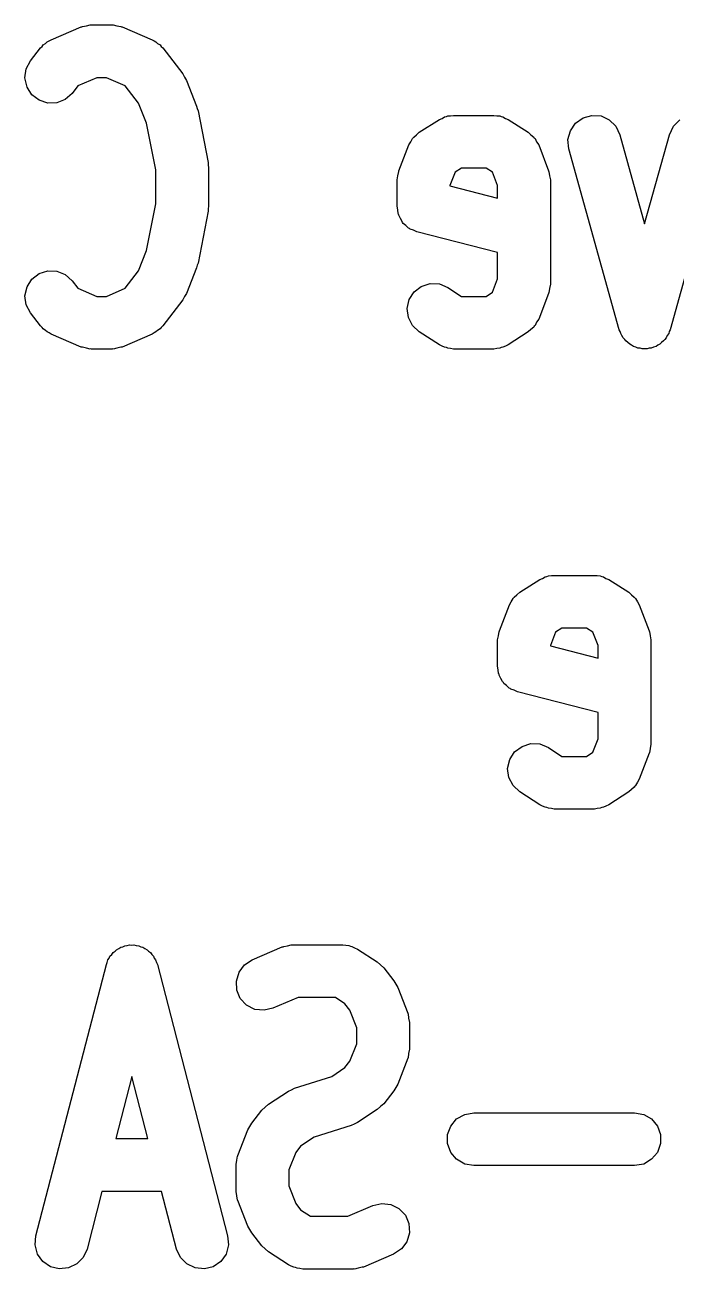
# Model space of a CAD drawing. Extents: x 125.4 to 142, y -145 to -107.2.
# Drawn here: x 134.029 to 136.188, y -138.47 to -134.345 of the extents above; entities that cross this region are included whole.
import ezdxf

# ---------------------------------------------------------------- set-up
doc = ezdxf.new("R2010")
doc.units = 0
doc.header["$MEASUREMENT"] = 0
doc.layers.add('BLACK', color=7, linetype='CONTINUOUS')

msp = doc.modelspace()

# ---------------------------------------------------------------- linework, layer by layer
at = {"layer": 'Black'}
for p, q in [((134.216, -134.352), (134.218, -134.351)), ((134.218, -134.351), (134.22, -134.35)), ((134.22, -134.35), (134.233, -134.348)), ((134.233, -134.348), (134.245, -134.345)), ((134.245, -134.345), (134.248, -134.345)), ((134.248, -134.345), (134.25, -134.345)), ((134.25, -134.345), (134.317, -134.345)), ((134.317, -134.345), (134.319, -134.345)), ((134.319, -134.345), (134.322, -134.345)), ((134.322, -134.345), (134.334, -134.348)), ((134.334, -134.348), (134.347, -134.35)), ((134.347, -134.35), (134.349, -134.351)), ((134.349, -134.351), (134.351, -134.352)), ((134.116, -134.395), (134.216, -134.352)), ((134.351, -134.352), (134.451, -134.395)), ((134.048, -134.464), (134.081, -134.421)), ((134.081, -134.421), (134.086, -134.417)), ((134.086, -134.417), (134.09, -134.411)), ((134.09, -134.411), (134.097, -134.407)), ((134.097, -134.407), (134.103, -134.401)), ((134.103, -134.401), (134.11, -134.398)), ((134.11, -134.398), (134.116, -134.395)), ((134.451, -134.395), (134.457, -134.398)), ((134.457, -134.398), (134.463, -134.401)), ((134.463, -134.401), (134.469, -134.407)), ((134.469, -134.407), (134.477, -134.411)), ((134.477, -134.411), (134.481, -134.417)), ((134.481, -134.417), (134.486, -134.421)), ((134.486, -134.421), (134.552, -134.507)), ((134.033, -134.491), (134.048, -134.464)), ((134.029, -134.521), (134.033, -134.491)), ((134.552, -134.507), (134.558, -134.518)), ((134.036, -134.551), (134.029, -134.521)), ((134.052, -134.577), (134.036, -134.551)), ((134.205, -134.547), (134.186, -134.572)), ((134.268, -134.52), (134.205, -134.547)), ((134.299, -134.52), (134.268, -134.52)), ((134.361, -134.547), (134.299, -134.52)), ((134.406, -134.604), (134.361, -134.547)), ((134.558, -134.518), (134.565, -134.529)), ((134.565, -134.529), (134.598, -134.615)), ((134.076, -134.595), (134.052, -134.577)), ((134.105, -134.605), (134.076, -134.595)), ((134.163, -134.592), (134.135, -134.603)), ((134.186, -134.572), (134.163, -134.592)), ((134.135, -134.603), (134.105, -134.605)), ((134.432, -134.671), (134.406, -134.604)), ((134.598, -134.615), (134.6, -134.622)), ((134.6, -134.622), (134.603, -134.63)), ((134.603, -134.63), (134.636, -134.801)), ((134.463, -134.826), (134.432, -134.671)), ((135.336, -134.701), (135.403, -134.659)), ((135.403, -134.659), (135.412, -134.655)), ((135.412, -134.655), (135.42, -134.65)), ((135.42, -134.65), (135.426, -134.649)), ((135.426, -134.649), (135.431, -134.647)), ((135.431, -134.647), (135.44, -134.646)), ((135.44, -134.646), (135.45, -134.645)), ((135.45, -134.645), (135.583, -134.645)), ((135.583, -134.645), (135.593, -134.646)), ((135.593, -134.646), (135.603, -134.647)), ((135.603, -134.647), (135.608, -134.649)), ((135.608, -134.649), (135.613, -134.65)), ((135.613, -134.65), (135.622, -134.655)), ((135.622, -134.655), (135.631, -134.659)), ((135.631, -134.659), (135.697, -134.701)), ((135.837, -134.696), (135.854, -134.671)), ((135.854, -134.671), (135.879, -134.653)), ((135.879, -134.653), (135.908, -134.645)), ((135.908, -134.645), (135.939, -134.647)), ((135.939, -134.647), (135.966, -134.66)), ((135.966, -134.66), (135.988, -134.681)), ((135.988, -134.681), (136.001, -134.709)), ((136.166, -134.709), (136.179, -134.681)), ((136.179, -134.681), (136.2, -134.66)), ((135.308, -134.733), (135.314, -134.722)), ((135.314, -134.722), (135.316, -134.72)), ((135.316, -134.72), (135.318, -134.717)), ((135.318, -134.717), (135.327, -134.71)), ((135.327, -134.71), (135.336, -134.701)), ((135.697, -134.701), (135.706, -134.71)), ((135.706, -134.71), (135.716, -134.717)), ((135.716, -134.717), (135.717, -134.72)), ((135.717, -134.72), (135.72, -134.722)), ((135.72, -134.722), (135.725, -134.733)), ((135.829, -134.725), (135.837, -134.696)), ((136.001, -134.709), (136.083, -135.005)), ((136.083, -135.005), (136.166, -134.709)), ((135.268, -134.829), (135.302, -134.743)), ((135.302, -134.743), (135.308, -134.733)), ((135.725, -134.733), (135.732, -134.743)), ((135.732, -134.743), (135.765, -134.829)), ((135.832, -134.756), (135.829, -134.725)), ((135.999, -135.356), (135.832, -134.756)), ((136.334, -134.756), (136.168, -135.356)), ((134.636, -134.801), (134.636, -134.81)), ((134.463, -134.938), (134.463, -134.826)), ((134.636, -134.81), (134.638, -134.818)), ((134.638, -134.818), (134.638, -134.946)), ((135.263, -134.859), (135.265, -134.845)), ((135.265, -134.845), (135.268, -134.831)), ((135.268, -134.83), (135.268, -134.829)), ((135.268, -134.831), (135.268, -134.83)), ((135.455, -134.833), (135.438, -134.877)), ((135.476, -134.82), (135.455, -134.833)), ((135.558, -134.82), (135.476, -134.82)), ((135.579, -134.833), (135.558, -134.82)), ((135.596, -134.877), (135.579, -134.833)), ((135.765, -134.829), (135.765, -134.83)), ((135.765, -134.83), (135.766, -134.831)), ((135.766, -134.831), (135.768, -134.845)), ((135.768, -134.845), (135.771, -134.859)), ((135.263, -134.86), (135.263, -134.859)), ((135.263, -134.861), (135.263, -134.86)), ((135.263, -134.946), (135.263, -134.861)), ((135.438, -134.877), (135.438, -134.879)), ((135.438, -134.879), (135.596, -134.919)), ((135.596, -134.919), (135.596, -134.877)), ((135.771, -134.859), (135.771, -134.86)), ((135.771, -134.86), (135.771, -134.861)), ((135.771, -134.861), (135.771, -135.204)), ((134.432, -135.093), (134.463, -134.938)), ((134.636, -134.963), (134.603, -135.135)), ((134.638, -134.946), (134.636, -134.955)), ((134.636, -134.955), (134.636, -134.963)), ((135.265, -134.958), (135.263, -134.946)), ((135.266, -134.97), (135.265, -134.958)), ((135.267, -134.973), (135.266, -134.97)), ((135.268, -134.976), (135.267, -134.973)), ((135.274, -134.987), (135.268, -134.976)), ((135.279, -134.997), (135.274, -134.987)), ((135.281, -135), (135.279, -134.997)), ((135.283, -135.003), (135.281, -135)), ((135.292, -135.01), (135.283, -135.003)), ((135.301, -135.019), (135.292, -135.01)), ((135.304, -135.02), (135.301, -135.019)), ((135.306, -135.022), (135.304, -135.02)), ((135.317, -135.026), (135.306, -135.022)), ((135.328, -135.031), (135.317, -135.026)), ((135.596, -135.1), (135.328, -135.031)), ((134.406, -135.16), (134.432, -135.093)), ((134.603, -135.135), (134.6, -135.142)), ((135.596, -135.187), (135.596, -135.1)), ((134.052, -135.188), (134.076, -135.169)), ((134.076, -135.169), (134.105, -135.16)), ((134.105, -135.16), (134.135, -135.161)), ((134.135, -135.161), (134.163, -135.172)), ((134.163, -135.172), (134.186, -135.193)), ((134.361, -135.218), (134.406, -135.16)), ((134.598, -135.15), (134.565, -135.235)), ((134.6, -135.142), (134.598, -135.15)), ((134.029, -135.243), (134.036, -135.213)), ((134.036, -135.213), (134.052, -135.188)), ((134.186, -135.193), (134.205, -135.218)), ((135.319, -135.23), (135.343, -135.212)), ((135.343, -135.212), (135.372, -135.202)), ((135.372, -135.202), (135.403, -135.204)), ((135.403, -135.204), (135.431, -135.216)), ((135.431, -135.216), (135.476, -135.245)), ((135.579, -135.231), (135.596, -135.187)), ((135.771, -135.205), (135.768, -135.219)), ((135.771, -135.204), (135.771, -135.205)), ((135.771, -135.205), (135.771, -135.205)), ((134.033, -135.273), (134.029, -135.243)), ((134.205, -135.218), (134.268, -135.245)), ((134.268, -135.245), (134.299, -135.245)), ((134.299, -135.245), (134.361, -135.218)), ((134.552, -135.257), (134.486, -135.343)), ((134.558, -135.246), (134.552, -135.257)), ((134.565, -135.235), (134.558, -135.246)), ((135.296, -135.285), (135.303, -135.255)), ((135.303, -135.255), (135.319, -135.23)), ((135.476, -135.245), (135.558, -135.245)), ((135.558, -135.245), (135.579, -135.231)), ((135.765, -135.235), (135.732, -135.321)), ((135.766, -135.233), (135.765, -135.234)), ((135.765, -135.234), (135.765, -135.235)), ((135.768, -135.219), (135.766, -135.233)), ((134.048, -135.3), (134.033, -135.273)), ((134.081, -135.343), (134.048, -135.3)), ((135.3, -135.315), (135.296, -135.285)), ((135.314, -135.342), (135.3, -135.315)), ((135.725, -135.331), (135.72, -135.342)), ((135.732, -135.321), (135.725, -135.331)), ((134.086, -135.348), (134.081, -135.343)), ((134.09, -135.353), (134.086, -135.348)), ((134.097, -135.358), (134.09, -135.353)), ((134.103, -135.363), (134.097, -135.358)), ((134.11, -135.366), (134.103, -135.363)), ((134.116, -135.37), (134.11, -135.366)), ((134.216, -135.413), (134.116, -135.37)), ((134.451, -135.37), (134.351, -135.413)), ((134.457, -135.366), (134.451, -135.37)), ((134.463, -135.363), (134.457, -135.366)), ((134.469, -135.358), (134.463, -135.363)), ((134.477, -135.353), (134.469, -135.358)), ((134.481, -135.348), (134.477, -135.353)), ((134.486, -135.343), (134.481, -135.348)), ((135.336, -135.363), (135.314, -135.342)), ((135.403, -135.406), (135.336, -135.363)), ((135.697, -135.363), (135.631, -135.406)), ((135.706, -135.355), (135.697, -135.363)), ((135.716, -135.347), (135.706, -135.355)), ((135.717, -135.344), (135.716, -135.347)), ((135.72, -135.342), (135.717, -135.344)), ((136.002, -135.362), (135.999, -135.356)), ((136.004, -135.368), (136.002, -135.362)), ((136.008, -135.375), (136.004, -135.368)), ((136.012, -135.383), (136.008, -135.375)), ((136.158, -135.375), (136.155, -135.383)), ((136.163, -135.368), (136.158, -135.375)), ((136.165, -135.362), (136.163, -135.368)), ((136.168, -135.356), (136.165, -135.362)), ((134.218, -135.413), (134.216, -135.413)), ((134.22, -135.414), (134.218, -135.413)), ((134.233, -135.417), (134.22, -135.414)), ((134.245, -135.42), (134.233, -135.417)), ((134.248, -135.419), (134.245, -135.42)), ((134.25, -135.42), (134.248, -135.419)), ((134.317, -135.42), (134.25, -135.42)), ((134.319, -135.419), (134.317, -135.42)), ((134.322, -135.42), (134.319, -135.419)), ((134.334, -135.417), (134.322, -135.42)), ((134.347, -135.414), (134.334, -135.417)), ((134.349, -135.413), (134.347, -135.414)), ((134.351, -135.413), (134.349, -135.413)), ((135.412, -135.41), (135.403, -135.406)), ((135.42, -135.414), (135.412, -135.41)), ((135.426, -135.415), (135.42, -135.414)), ((135.431, -135.417), (135.426, -135.415)), ((135.44, -135.418), (135.431, -135.417)), ((135.45, -135.42), (135.44, -135.418)), ((135.583, -135.42), (135.45, -135.42)), ((135.593, -135.418), (135.583, -135.42)), ((135.603, -135.417), (135.593, -135.418)), ((135.608, -135.415), (135.603, -135.417)), ((135.613, -135.414), (135.608, -135.415)), ((135.622, -135.41), (135.613, -135.414)), ((135.631, -135.406), (135.622, -135.41)), ((136.017, -135.388), (136.012, -135.383)), ((136.021, -135.393), (136.017, -135.388)), ((136.028, -135.398), (136.021, -135.393)), ((136.034, -135.404), (136.028, -135.398)), ((136.04, -135.407), (136.034, -135.404)), ((136.046, -135.411), (136.04, -135.407)), ((136.054, -135.413), (136.046, -135.411)), ((136.061, -135.417), (136.054, -135.413)), ((136.068, -135.417), (136.061, -135.417)), ((136.075, -135.419), (136.068, -135.417)), ((136.083, -135.419), (136.075, -135.419)), ((136.092, -135.419), (136.083, -135.419)), ((136.098, -135.417), (136.092, -135.419)), ((136.105, -135.417), (136.098, -135.417)), ((136.113, -135.413), (136.105, -135.417)), ((136.121, -135.411), (136.113, -135.413)), ((136.127, -135.407), (136.121, -135.411)), ((136.133, -135.404), (136.127, -135.407)), ((136.139, -135.398), (136.133, -135.404)), ((136.146, -135.393), (136.139, -135.398)), ((136.15, -135.388), (136.146, -135.393)), ((136.155, -135.383), (136.15, -135.388)), ((135.669, -136.226), (135.736, -136.184)), ((135.736, -136.184), (135.745, -136.18)), ((135.745, -136.18), (135.753, -136.175)), ((135.753, -136.175), (135.759, -136.174)), ((135.759, -136.174), (135.764, -136.172)), ((135.764, -136.172), (135.774, -136.171)), ((135.774, -136.171), (135.783, -136.17)), ((135.783, -136.17), (135.917, -136.17)), ((135.917, -136.17), (135.926, -136.171)), ((135.926, -136.171), (135.936, -136.172)), ((135.936, -136.172), (135.941, -136.174)), ((135.941, -136.174), (135.947, -136.175)), ((135.947, -136.175), (135.955, -136.18)), ((135.955, -136.18), (135.964, -136.184)), ((135.964, -136.184), (136.031, -136.226)), ((135.641, -136.258), (135.647, -136.247)), ((135.647, -136.247), (135.649, -136.245)), ((135.649, -136.245), (135.651, -136.242)), ((135.651, -136.242), (135.66, -136.235)), ((135.66, -136.235), (135.669, -136.226)), ((136.031, -136.226), (136.04, -136.235)), ((136.04, -136.235), (136.049, -136.242)), ((136.049, -136.242), (136.051, -136.245)), ((136.051, -136.245), (136.053, -136.247)), ((136.053, -136.247), (136.059, -136.258)), ((135.602, -136.354), (135.635, -136.268)), ((135.635, -136.268), (135.641, -136.258)), ((136.059, -136.258), (136.065, -136.268)), ((136.065, -136.268), (136.098, -136.354)), ((135.596, -136.384), (135.599, -136.37)), ((135.599, -136.37), (135.601, -136.356)), ((135.601, -136.356), (135.602, -136.355)), ((135.602, -136.355), (135.602, -136.354)), ((135.788, -136.358), (135.771, -136.402)), ((135.809, -136.345), (135.788, -136.358)), ((135.891, -136.345), (135.809, -136.345)), ((135.912, -136.358), (135.891, -136.345)), ((135.929, -136.402), (135.912, -136.358)), ((136.098, -136.354), (136.098, -136.355)), ((136.098, -136.355), (136.099, -136.356)), ((136.099, -136.356), (136.101, -136.37)), ((136.101, -136.37), (136.104, -136.384)), ((135.596, -136.385), (135.596, -136.384)), ((135.596, -136.386), (135.596, -136.385)), ((135.596, -136.471), (135.596, -136.386)), ((135.771, -136.402), (135.771, -136.404)), ((135.771, -136.404), (135.929, -136.444)), ((135.929, -136.444), (135.929, -136.402)), ((136.104, -136.384), (136.104, -136.385)), ((136.104, -136.385), (136.104, -136.386)), ((136.104, -136.386), (136.104, -136.729)), ((135.598, -136.483), (135.596, -136.471)), ((135.599, -136.495), (135.598, -136.483)), ((135.601, -136.498), (135.599, -136.495)), ((135.601, -136.501), (135.601, -136.498)), ((135.607, -136.512), (135.601, -136.501)), ((135.612, -136.522), (135.607, -136.512)), ((135.615, -136.525), (135.612, -136.522)), ((135.616, -136.528), (135.615, -136.525)), ((135.625, -136.535), (135.616, -136.528)), ((135.634, -136.544), (135.625, -136.535)), ((135.637, -136.545), (135.634, -136.544)), ((135.64, -136.547), (135.637, -136.545)), ((135.651, -136.551), (135.64, -136.547)), ((135.662, -136.556), (135.651, -136.551)), ((135.929, -136.625), (135.662, -136.556)), ((135.929, -136.712), (135.929, -136.625)), ((135.652, -136.755), (135.677, -136.737)), ((135.677, -136.737), (135.706, -136.727)), ((135.706, -136.727), (135.736, -136.729)), ((135.736, -136.729), (135.764, -136.741)), ((135.764, -136.741), (135.809, -136.77)), ((135.912, -136.756), (135.929, -136.712)), ((136.104, -136.73), (136.101, -136.744)), ((136.104, -136.729), (136.104, -136.73)), ((136.104, -136.73), (136.104, -136.73)), ((135.629, -136.81), (135.636, -136.78)), ((135.636, -136.78), (135.652, -136.755)), ((135.809, -136.77), (135.891, -136.77)), ((135.891, -136.77), (135.912, -136.756)), ((136.098, -136.76), (136.065, -136.846)), ((136.099, -136.758), (136.098, -136.759)), ((136.098, -136.759), (136.098, -136.76)), ((136.101, -136.744), (136.099, -136.758)), ((135.633, -136.84), (135.629, -136.81)), ((135.647, -136.867), (135.633, -136.84)), ((135.669, -136.888), (135.647, -136.867)), ((136.053, -136.867), (136.051, -136.869)), ((136.059, -136.856), (136.053, -136.867)), ((136.065, -136.846), (136.059, -136.856)), ((135.736, -136.931), (135.669, -136.888)), ((136.031, -136.888), (135.964, -136.931)), ((136.04, -136.88), (136.031, -136.888)), ((136.049, -136.872), (136.04, -136.88)), ((136.051, -136.869), (136.049, -136.872)), ((135.745, -136.935), (135.736, -136.931)), ((135.753, -136.939), (135.745, -136.935)), ((135.759, -136.94), (135.753, -136.939)), ((135.764, -136.942), (135.759, -136.94)), ((135.774, -136.943), (135.764, -136.942)), ((135.783, -136.945), (135.774, -136.943)), ((135.917, -136.945), (135.783, -136.945)), ((135.926, -136.943), (135.917, -136.945)), ((135.936, -136.942), (135.926, -136.943)), ((135.941, -136.94), (135.936, -136.942)), ((135.947, -136.939), (135.941, -136.94)), ((135.955, -136.935), (135.947, -136.939)), ((135.964, -136.931), (135.955, -136.935)), ((134.34, -137.407), (134.347, -137.403)), ((134.347, -137.403), (134.354, -137.401)), ((134.354, -137.401), (134.36, -137.398)), ((134.36, -137.398), (134.368, -137.397)), ((134.368, -137.397), (134.376, -137.395)), ((134.376, -137.395), (134.383, -137.396)), ((134.383, -137.396), (134.39, -137.395)), ((134.39, -137.395), (134.398, -137.397)), ((134.398, -137.397), (134.407, -137.398)), ((134.407, -137.398), (134.413, -137.401)), ((134.413, -137.401), (134.42, -137.403)), ((134.42, -137.403), (134.427, -137.407)), ((134.782, -137.445), (134.882, -137.402)), ((134.882, -137.402), (134.885, -137.401)), ((134.885, -137.401), (134.887, -137.4)), ((134.887, -137.4), (134.899, -137.398)), ((134.899, -137.398), (134.912, -137.395)), ((134.912, -137.395), (134.914, -137.395)), ((134.914, -137.395), (134.917, -137.395)), ((134.917, -137.395), (135.083, -137.395)), ((135.083, -137.395), (135.093, -137.396)), ((135.093, -137.396), (135.103, -137.397)), ((135.103, -137.397), (135.108, -137.399)), ((135.108, -137.399), (135.113, -137.4)), ((135.113, -137.4), (135.122, -137.405)), ((134.302, -137.453), (134.304, -137.445)), ((134.304, -137.445), (134.308, -137.439)), ((134.308, -137.439), (134.311, -137.433)), ((134.311, -137.433), (134.317, -137.427)), ((134.317, -137.427), (134.322, -137.42)), ((134.322, -137.42), (134.328, -137.416)), ((134.328, -137.416), (134.333, -137.411)), ((134.333, -137.411), (134.34, -137.407)), ((134.427, -137.407), (134.434, -137.411)), ((134.434, -137.411), (134.439, -137.416)), ((134.439, -137.416), (134.445, -137.42)), ((134.445, -137.42), (134.45, -137.427)), ((134.45, -137.427), (134.455, -137.433)), ((134.455, -137.433), (134.458, -137.439)), ((134.458, -137.439), (134.462, -137.445)), ((134.462, -137.445), (134.465, -137.453)), ((134.757, -137.461), (134.782, -137.445)), ((135.122, -137.405), (135.131, -137.409)), ((135.131, -137.409), (135.197, -137.451)), ((134.065, -138.36), (134.299, -137.46)), ((134.299, -137.46), (134.302, -137.453)), ((134.465, -137.453), (134.468, -137.46)), ((134.468, -137.46), (134.701, -138.36)), ((134.73, -137.515), (134.739, -137.486)), ((134.739, -137.486), (134.757, -137.461)), ((135.197, -137.451), (135.208, -137.461)), ((135.208, -137.461), (135.219, -137.471)), ((135.219, -137.471), (135.252, -137.514)), ((134.731, -137.545), (134.73, -137.515)), ((135.252, -137.514), (135.258, -137.525)), ((135.258, -137.525), (135.265, -137.536)), ((134.743, -137.573), (134.731, -137.545)), ((135.265, -137.536), (135.298, -137.622)), ((134.764, -137.595), (134.743, -137.573)), ((134.791, -137.609), (134.764, -137.595)), ((134.822, -137.612), (134.791, -137.609)), ((134.851, -137.605), (134.822, -137.612)), ((134.935, -137.57), (134.851, -137.605)), ((135.058, -137.57), (134.935, -137.57)), ((135.09, -137.591), (135.058, -137.57)), ((135.106, -137.611), (135.09, -137.591)), ((135.129, -137.67), (135.106, -137.611)), ((135.298, -137.622), (135.298, -137.623)), ((135.298, -137.623), (135.299, -137.624)), ((135.299, -137.624), (135.301, -137.638)), ((135.301, -137.638), (135.304, -137.652)), ((135.129, -137.723), (135.129, -137.67)), ((135.304, -137.652), (135.304, -137.653)), ((135.304, -137.653), (135.304, -137.654)), ((135.304, -137.654), (135.304, -137.739)), ((135.106, -137.781), (135.129, -137.723)), ((135.298, -137.771), (135.265, -137.857)), ((135.299, -137.769), (135.298, -137.77)), ((135.298, -137.77), (135.298, -137.771)), ((135.301, -137.755), (135.299, -137.769)), ((135.304, -137.741), (135.301, -137.755)), ((135.304, -137.739), (135.304, -137.74)), ((135.304, -137.74), (135.304, -137.741)), ((135.046, -137.831), (135.09, -137.802)), ((135.09, -137.802), (135.106, -137.781)), ((134.383, -137.831), (134.33, -138.037)), ((134.437, -138.037), (134.383, -137.831)), ((134.923, -137.87), (135.046, -137.831)), ((135.265, -137.857), (135.258, -137.868)), ((134.836, -137.923), (134.903, -137.88)), ((134.903, -137.88), (134.913, -137.876)), ((134.913, -137.876), (134.923, -137.87)), ((135.252, -137.879), (135.219, -137.922)), ((135.258, -137.868), (135.252, -137.879)), ((134.814, -137.943), (134.825, -137.933)), ((134.825, -137.933), (134.836, -137.923)), ((135.208, -137.931), (135.197, -137.941)), ((135.219, -137.922), (135.208, -137.931)), ((134.781, -137.986), (134.814, -137.943)), ((135.197, -137.941), (135.131, -137.984)), ((135.441, -137.996), (135.46, -137.972)), ((135.46, -137.972), (135.487, -137.957)), ((135.487, -137.957), (135.517, -137.952)), ((135.517, -137.952), (136.05, -137.952)), ((136.05, -137.952), (136.08, -137.957)), ((136.08, -137.957), (136.106, -137.972)), ((136.106, -137.972), (136.126, -137.996)), ((134.735, -138.093), (134.768, -138.008)), ((134.768, -138.008), (134.775, -137.997)), ((134.775, -137.997), (134.781, -137.986)), ((135.11, -137.994), (134.988, -138.033)), ((135.12, -137.989), (135.11, -137.994)), ((135.131, -137.984), (135.12, -137.989)), ((135.43, -138.024), (135.441, -137.996)), ((136.126, -137.996), (136.136, -138.024)), ((134.33, -138.037), (134.437, -138.037)), ((134.943, -138.062), (134.927, -138.083)), ((134.988, -138.033), (134.943, -138.062)), ((135.43, -138.054), (135.43, -138.024)), ((135.441, -138.083), (135.43, -138.054)), ((136.136, -138.054), (136.126, -138.083)), ((136.136, -138.024), (136.136, -138.054)), ((134.732, -138.109), (134.734, -138.095)), ((134.734, -138.095), (134.735, -138.094)), ((134.735, -138.094), (134.735, -138.093)), ((134.927, -138.083), (134.904, -138.141)), ((135.46, -138.106), (135.441, -138.083)), ((136.126, -138.083), (136.106, -138.106)), ((134.729, -138.123), (134.732, -138.109)), ((134.729, -138.124), (134.729, -138.123)), ((134.729, -138.125), (134.729, -138.124)), ((134.729, -138.211), (134.729, -138.125)), ((134.904, -138.141), (134.904, -138.194)), ((135.487, -138.122), (135.46, -138.106)), ((135.517, -138.127), (135.487, -138.122)), ((136.05, -138.127), (135.517, -138.127)), ((136.08, -138.122), (136.05, -138.127)), ((136.106, -138.106), (136.08, -138.122)), ((134.284, -138.213), (134.235, -138.404)), ((134.482, -138.213), (134.284, -138.213)), ((134.532, -138.404), (134.482, -138.213)), ((134.729, -138.212), (134.729, -138.211)), ((134.729, -138.213), (134.729, -138.212)), ((134.732, -138.227), (134.729, -138.213)), ((134.734, -138.241), (134.732, -138.227)), ((134.904, -138.194), (134.927, -138.253)), ((134.735, -138.241), (134.734, -138.241)), ((134.735, -138.242), (134.735, -138.241)), ((134.768, -138.328), (134.735, -138.242)), ((134.927, -138.253), (134.943, -138.274)), ((135.099, -138.295), (135.182, -138.259)), ((135.182, -138.259), (135.212, -138.252)), ((135.212, -138.252), (135.242, -138.256)), ((135.242, -138.256), (135.269, -138.269)), ((135.269, -138.269), (135.29, -138.291)), ((134.943, -138.274), (134.976, -138.295)), ((134.976, -138.295), (135.099, -138.295)), ((135.29, -138.291), (135.302, -138.319)), ((134.775, -138.339), (134.768, -138.328)), ((134.781, -138.35), (134.775, -138.339)), ((134.814, -138.393), (134.781, -138.35)), ((135.304, -138.35), (135.295, -138.379)), ((135.302, -138.319), (135.304, -138.35)), ((134.063, -138.39), (134.065, -138.36)), ((134.071, -138.42), (134.063, -138.39)), ((134.704, -138.39), (134.696, -138.42)), ((134.701, -138.36), (134.704, -138.39)), ((134.825, -138.403), (134.814, -138.393)), ((135.295, -138.379), (135.277, -138.403)), ((134.089, -138.445), (134.071, -138.42)), ((134.222, -138.432), (134.201, -138.453)), ((134.235, -138.404), (134.222, -138.432)), ((134.545, -138.432), (134.532, -138.404)), ((134.566, -138.453), (134.545, -138.432)), ((134.696, -138.42), (134.678, -138.445)), ((134.836, -138.413), (134.825, -138.403)), ((134.903, -138.456), (134.836, -138.413)), ((135.251, -138.42), (135.151, -138.463)), ((135.277, -138.403), (135.251, -138.42)), ((134.114, -138.462), (134.089, -138.445)), ((134.143, -138.469), (134.114, -138.462)), ((134.173, -138.466), (134.143, -138.469)), ((134.201, -138.453), (134.173, -138.466)), ((134.593, -138.466), (134.566, -138.453)), ((134.624, -138.469), (134.593, -138.466)), ((134.653, -138.462), (134.624, -138.469)), ((134.678, -138.445), (134.653, -138.462)), ((134.912, -138.46), (134.903, -138.456)), ((134.92, -138.464), (134.912, -138.46)), ((134.926, -138.465), (134.92, -138.464)), ((134.931, -138.467), (134.926, -138.465)), ((134.94, -138.468), (134.931, -138.467)), ((134.95, -138.47), (134.94, -138.468)), ((135.117, -138.47), (134.95, -138.47)), ((135.119, -138.469), (135.117, -138.47)), ((135.122, -138.47), (135.119, -138.469)), ((135.134, -138.467), (135.122, -138.47)), ((135.147, -138.464), (135.134, -138.467)), ((135.149, -138.463), (135.147, -138.464)), ((135.151, -138.463), (135.149, -138.463))]:
    msp.add_line(p, q, dxfattribs=at)

doc.saveas('drawing.dxf')
